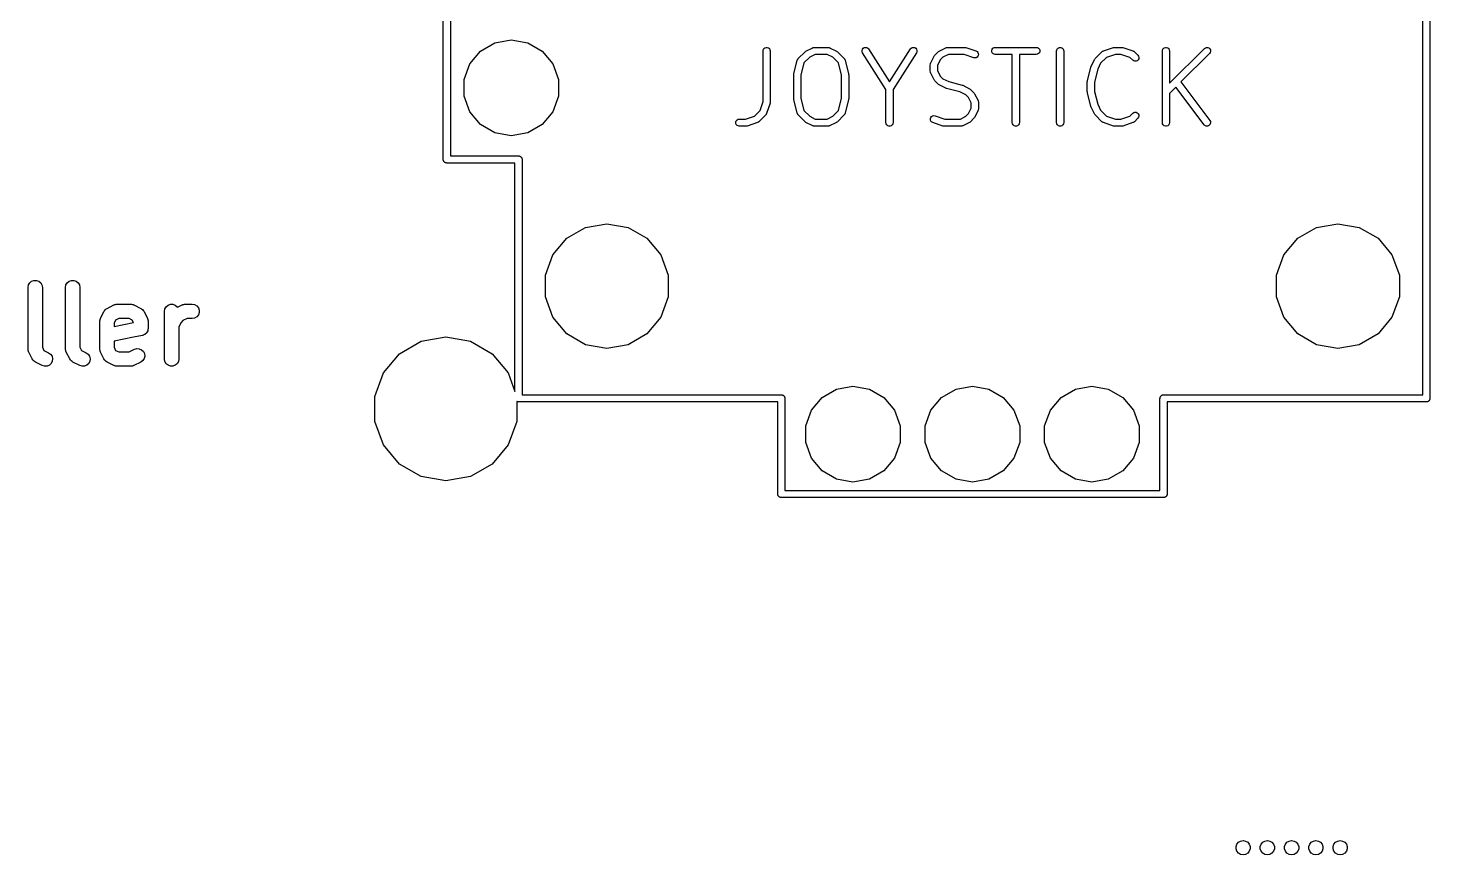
# Model space of a CAD drawing. Extents: x 94.7 to 182.4, y -163.6 to -70.2.
# Drawn here: x 144.24 to 173.57, y -163.55 to -146.25 of the extents above; entities that cross this region are included whole.
import ezdxf

# ---------------------------------------------------------------- set-up
doc = ezdxf.new("R2010")
doc.units = 0
doc.header["$MEASUREMENT"] = 0
doc.layers.add('BLACK', color=7, linetype='CONTINUOUS')

msp = doc.modelspace()

# ---------------------------------------------------------------- linework, layer by layer
at = {"layer": 'Black'}
for p, q in [((173.425, -153.925), (173.425, -136.075)), ((173.575, -136), (173.575, -154)), ((152.925, -149), (152.925, -141)), ((153.075, -141.075), (153.075, -148.925)), ((153.705, -146.731), (154.007, -146.557)), ((154.007, -146.557), (154.35, -146.496)), ((154.35, -146.496), (154.693, -146.557)), ((154.693, -146.557), (154.995, -146.731)), ((159.622, -146.703), (159.635, -146.68)), ((159.635, -146.68), (159.655, -146.664)), ((159.655, -146.664), (159.68, -146.655)), ((159.68, -146.655), (159.706, -146.655)), ((159.706, -146.655), (159.73, -146.664)), ((159.73, -146.664), (159.75, -146.68)), ((159.75, -146.68), (159.763, -146.703)), ((160.516, -146.733), (160.659, -146.661)), ((160.659, -146.661), (160.663, -146.66)), ((160.663, -146.66), (160.667, -146.658)), ((160.667, -146.658), (160.676, -146.657)), ((160.676, -146.657), (160.684, -146.654)), ((160.684, -146.654), (160.689, -146.654)), ((160.689, -146.654), (160.693, -146.654)), ((160.693, -146.654), (160.979, -146.654)), ((160.979, -146.654), (160.983, -146.654)), ((160.983, -146.654), (160.987, -146.654)), ((160.987, -146.654), (160.996, -146.657)), ((160.996, -146.657), (161.004, -146.658)), ((161.004, -146.658), (161.008, -146.66)), ((161.008, -146.66), (161.012, -146.661)), ((161.012, -146.661), (161.155, -146.733)), ((161.69, -146.719), (161.698, -146.694)), ((161.698, -146.694), (161.714, -146.673)), ((161.714, -146.673), (161.736, -146.659)), ((161.736, -146.659), (161.761, -146.654)), ((161.761, -146.654), (161.787, -146.657)), ((161.787, -146.657), (161.81, -146.669)), ((161.81, -146.669), (161.828, -146.688)), ((161.828, -146.688), (162.264, -147.375)), ((162.264, -147.375), (162.701, -146.688)), ((162.701, -146.688), (162.719, -146.669)), ((162.719, -146.669), (162.742, -146.657)), ((162.742, -146.657), (162.768, -146.654)), ((162.768, -146.654), (162.793, -146.659)), ((162.793, -146.659), (162.815, -146.673)), ((162.815, -146.673), (162.831, -146.694)), ((162.831, -146.694), (162.839, -146.719)), ((163.302, -146.733), (163.445, -146.661)), ((163.445, -146.661), (163.449, -146.66)), ((163.449, -146.66), (163.453, -146.658)), ((163.453, -146.658), (163.462, -146.657)), ((163.462, -146.657), (163.47, -146.654)), ((163.47, -146.654), (163.474, -146.654)), ((163.474, -146.654), (163.479, -146.654)), ((163.479, -146.654), (163.836, -146.654)), ((163.836, -146.654), (163.848, -146.656)), ((163.848, -146.656), (163.859, -146.657)), ((163.859, -146.657), (164.074, -146.729)), ((164.405, -146.716), (164.414, -146.691)), ((164.414, -146.691), (164.43, -146.671)), ((164.43, -146.671), (164.453, -146.658)), ((164.453, -146.658), (164.479, -146.654)), ((164.479, -146.654), (165.336, -146.654)), ((165.336, -146.654), (165.361, -146.658)), ((165.361, -146.658), (165.384, -146.671)), ((165.384, -146.671), (165.401, -146.691)), ((165.401, -146.691), (165.41, -146.716)), ((165.765, -146.703), (165.778, -146.68)), ((165.778, -146.68), (165.798, -146.664)), ((165.798, -146.664), (165.823, -146.655)), ((165.823, -146.655), (165.849, -146.655)), ((165.849, -146.655), (165.873, -146.664)), ((165.873, -146.664), (165.893, -146.68)), ((165.893, -146.68), (165.906, -146.703)), ((166.741, -146.729), (166.955, -146.657)), ((166.955, -146.657), (166.967, -146.656)), ((166.967, -146.656), (166.979, -146.654)), ((166.979, -146.654), (167.121, -146.654)), ((167.121, -146.654), (167.133, -146.656)), ((167.133, -146.656), (167.145, -146.657)), ((167.145, -146.657), (167.359, -146.729)), ((167.98, -146.703), (167.993, -146.68)), ((167.993, -146.68), (168.013, -146.664)), ((168.013, -146.664), (168.037, -146.655)), ((168.037, -146.655), (168.063, -146.655)), ((168.063, -146.655), (168.088, -146.664)), ((168.088, -146.664), (168.107, -146.68)), ((168.107, -146.68), (168.12, -146.703)), ((168.125, -147.405), (168.854, -146.676)), ((168.854, -146.676), (168.875, -146.661)), ((168.875, -146.661), (168.901, -146.654)), ((168.901, -146.654), (168.927, -146.656)), ((168.927, -146.656), (168.95, -146.667)), ((168.95, -146.667), (168.969, -146.686)), ((168.969, -146.686), (168.98, -146.709)), ((153.481, -146.998), (153.705, -146.731)), ((154.995, -146.731), (155.219, -146.998)), ((159.618, -146.729), (159.622, -146.703)), ((159.618, -147.788), (159.618, -146.729)), ((159.763, -146.703), (159.768, -146.729)), ((159.768, -146.729), (159.768, -147.8)), ((160.263, -147.21), (160.334, -146.925)), ((160.334, -146.925), (160.337, -146.918)), ((160.337, -146.918), (160.339, -146.911)), ((160.339, -146.911), (160.343, -146.906)), ((160.343, -146.906), (160.345, -146.901)), ((160.345, -146.901), (160.35, -146.896)), ((160.35, -146.896), (160.354, -146.89)), ((160.354, -146.89), (160.497, -146.747)), ((160.475, -146.981), (160.411, -147.238)), ((160.594, -146.862), (160.475, -146.981)), ((160.497, -146.747), (160.507, -146.74)), ((160.507, -146.74), (160.516, -146.733)), ((160.711, -146.804), (160.594, -146.862)), ((160.961, -146.804), (160.711, -146.804)), ((161.077, -146.862), (160.961, -146.804)), ((161.197, -146.981), (161.077, -146.862)), ((161.155, -146.733), (161.165, -146.74)), ((161.165, -146.74), (161.174, -146.747)), ((161.174, -146.747), (161.317, -146.89)), ((161.261, -147.238), (161.197, -146.981)), ((161.317, -146.89), (161.321, -146.896)), ((161.321, -146.896), (161.326, -146.901)), ((161.326, -146.901), (161.329, -146.906)), ((161.329, -146.906), (161.332, -146.911)), ((161.332, -146.911), (161.334, -146.918)), ((161.334, -146.918), (161.337, -146.925)), ((161.337, -146.925), (161.408, -147.21)), ((161.691, -146.745), (161.69, -146.719)), ((161.701, -146.769), (161.691, -146.745)), ((162.189, -147.536), (161.701, -146.769)), ((162.828, -146.769), (162.339, -147.536)), ((162.838, -146.745), (162.828, -146.769)), ((162.839, -146.719), (162.838, -146.745)), ((163.122, -146.989), (163.125, -146.985)), ((163.125, -146.985), (163.126, -146.981)), ((163.126, -146.981), (163.197, -146.838)), ((163.197, -146.838), (163.204, -146.828)), ((163.204, -146.828), (163.211, -146.818)), ((163.211, -146.818), (163.283, -146.747)), ((163.326, -146.916), (163.268, -147.032)), ((163.283, -146.747), (163.293, -146.74)), ((163.293, -146.74), (163.302, -146.733)), ((163.38, -146.862), (163.326, -146.916)), ((163.496, -146.804), (163.38, -146.862)), ((163.824, -146.804), (163.496, -146.804)), ((164.026, -146.871), (163.824, -146.804)), ((164.052, -146.875), (164.026, -146.871)), ((164.078, -146.87), (164.052, -146.875)), ((164.074, -146.729), (164.097, -146.741)), ((164.1, -146.856), (164.078, -146.87)), ((164.097, -146.741), (164.114, -146.761)), ((164.116, -146.836), (164.1, -146.856)), ((164.114, -146.761), (164.123, -146.785)), ((164.124, -146.811), (164.116, -146.836)), ((164.123, -146.785), (164.124, -146.811)), ((164.405, -146.742), (164.405, -146.716)), ((164.414, -146.766), (164.405, -146.742)), ((164.43, -146.786), (164.414, -146.766)), ((164.453, -146.799), (164.43, -146.786)), ((164.479, -146.804), (164.453, -146.799)), ((164.832, -146.804), (164.479, -146.804)), ((164.832, -148.229), (164.832, -146.804)), ((165.336, -146.804), (164.982, -146.804)), ((164.982, -146.804), (164.982, -148.229)), ((165.361, -146.799), (165.336, -146.804)), ((165.384, -146.786), (165.361, -146.799)), ((165.401, -146.766), (165.384, -146.786)), ((165.41, -146.742), (165.401, -146.766)), ((165.41, -146.716), (165.41, -146.742)), ((165.761, -146.729), (165.765, -146.703)), ((165.761, -148.229), (165.761, -146.729)), ((165.906, -146.703), (165.911, -146.729)), ((165.911, -146.729), (165.911, -148.229)), ((166.483, -147.052), (166.554, -146.909)), ((166.554, -146.909), (166.562, -146.9)), ((166.562, -146.9), (166.568, -146.89)), ((166.568, -146.89), (166.711, -146.747)), ((166.683, -146.987), (166.621, -147.112)), ((166.805, -146.866), (166.683, -146.987)), ((166.711, -146.747), (166.715, -146.744)), ((166.715, -146.744), (166.718, -146.741)), ((166.718, -146.741), (166.725, -146.737)), ((166.725, -146.737), (166.733, -146.732)), ((166.733, -146.732), (166.737, -146.731)), ((166.737, -146.731), (166.741, -146.729)), ((166.991, -146.804), (166.805, -146.866)), ((167.109, -146.804), (166.991, -146.804)), ((167.295, -146.866), (167.109, -146.804)), ((167.354, -146.924), (167.295, -146.866)), ((167.375, -146.939), (167.354, -146.924)), ((167.359, -146.729), (167.363, -146.731)), ((167.363, -146.731), (167.367, -146.732)), ((167.367, -146.732), (167.375, -146.737)), ((167.375, -146.737), (167.382, -146.741)), ((167.401, -146.946), (167.375, -146.939)), ((167.382, -146.741), (167.385, -146.744)), ((167.385, -146.744), (167.389, -146.747)), ((167.389, -146.747), (167.46, -146.818)), ((167.427, -146.944), (167.401, -146.946)), ((167.45, -146.933), (167.427, -146.944)), ((167.469, -146.914), (167.45, -146.933)), ((167.46, -146.818), (167.475, -146.84)), ((167.48, -146.891), (167.469, -146.914)), ((167.475, -146.84), (167.482, -146.865)), ((167.482, -146.865), (167.48, -146.891)), ((167.975, -146.729), (167.98, -146.703)), ((167.975, -148.229), (167.975, -146.729)), ((168.12, -146.703), (168.125, -146.729)), ((168.125, -146.729), (168.125, -147.405)), ((168.96, -146.782), (168.363, -147.378)), ((168.975, -146.76), (168.96, -146.782)), ((168.982, -146.735), (168.975, -146.76)), ((168.98, -146.709), (168.982, -146.735)), ((153.361, -147.326), (153.481, -146.998)), ((155.219, -146.998), (155.339, -147.326)), ((160.261, -147.229), (160.262, -147.22)), ((160.261, -147.729), (160.261, -147.229)), ((160.262, -147.22), (160.263, -147.21)), ((160.411, -147.238), (160.411, -147.719)), ((161.261, -147.719), (161.261, -147.238)), ((161.408, -147.21), (161.409, -147.22)), ((161.409, -147.22), (161.411, -147.229)), ((161.411, -147.229), (161.411, -147.729)), ((163.118, -147.006), (163.121, -146.997)), ((163.119, -147.01), (163.118, -147.006)), ((163.118, -147.014), (163.119, -147.01)), ((163.118, -147.157), (163.118, -147.014)), ((163.119, -147.161), (163.118, -147.157)), ((163.118, -147.166), (163.119, -147.161)), ((163.121, -147.174), (163.118, -147.166)), ((163.121, -146.997), (163.122, -146.989)), ((163.122, -147.183), (163.121, -147.174)), ((163.125, -147.187), (163.122, -147.183)), ((163.126, -147.191), (163.125, -147.187)), ((163.197, -147.334), (163.126, -147.191)), ((163.268, -147.032), (163.268, -147.139)), ((163.268, -147.139), (163.326, -147.256)), ((163.326, -147.256), (163.38, -147.31)), ((166.406, -147.353), (166.477, -147.068)), ((166.477, -147.068), (166.481, -147.06)), ((166.481, -147.06), (166.483, -147.052)), ((166.621, -147.112), (166.554, -147.381)), ((153.361, -147.674), (153.361, -147.326)), ((155.339, -147.326), (155.339, -147.674)), ((162.189, -148.229), (162.189, -147.536)), ((162.339, -147.536), (162.339, -148.229)), ((163.204, -147.343), (163.197, -147.334)), ((163.211, -147.353), (163.204, -147.343)), ((163.283, -147.424), (163.211, -147.353)), ((163.293, -147.431), (163.283, -147.424)), ((163.302, -147.439), (163.293, -147.431)), ((163.445, -147.51), (163.302, -147.439)), ((163.38, -147.31), (163.505, -147.372)), ((163.453, -147.512), (163.445, -147.51)), ((163.46, -147.516), (163.453, -147.512)), ((163.738, -147.585), (163.46, -147.516)), ((163.505, -147.372), (163.782, -147.442)), ((163.782, -147.442), (163.79, -147.445)), ((163.79, -147.445), (163.798, -147.447)), ((163.798, -147.447), (163.941, -147.519)), ((163.941, -147.519), (163.95, -147.526)), ((163.95, -147.526), (163.96, -147.533)), ((163.96, -147.533), (164.032, -147.604)), ((166.404, -147.371), (166.405, -147.362)), ((166.404, -147.586), (166.404, -147.371)), ((166.405, -147.362), (166.406, -147.353)), ((166.554, -147.381), (166.554, -147.576)), ((168.256, -147.486), (168.125, -147.617)), ((168.847, -148.274), (168.256, -147.486)), ((168.363, -147.378), (168.967, -148.184)), ((153.481, -148.002), (153.361, -147.674)), ((155.339, -147.674), (155.219, -148.002)), ((159.556, -147.974), (159.618, -147.788)), ((159.764, -147.824), (159.693, -148.038)), ((159.766, -147.812), (159.764, -147.824)), ((159.768, -147.8), (159.766, -147.812)), ((160.262, -147.738), (160.261, -147.729)), ((160.263, -147.747), (160.262, -147.738)), ((160.334, -148.032), (160.263, -147.747)), ((160.411, -147.719), (160.475, -147.976)), ((161.197, -147.976), (161.261, -147.719)), ((161.408, -147.747), (161.337, -148.032)), ((161.409, -147.738), (161.408, -147.747)), ((161.411, -147.729), (161.409, -147.738)), ((163.863, -147.647), (163.738, -147.585)), ((163.917, -147.702), (163.863, -147.647)), ((163.975, -147.818), (163.917, -147.702)), ((163.975, -147.925), (163.975, -147.818)), ((164.032, -147.604), (164.038, -147.614)), ((164.038, -147.614), (164.046, -147.624)), ((164.046, -147.624), (164.117, -147.766)), ((164.117, -147.766), (164.118, -147.771)), ((164.118, -147.771), (164.12, -147.774)), ((164.12, -147.774), (164.122, -147.783)), ((164.122, -147.783), (164.125, -147.791)), ((164.125, -147.791), (164.124, -147.796)), ((164.124, -147.796), (164.125, -147.8)), ((164.125, -147.8), (164.125, -147.943)), ((166.405, -147.595), (166.404, -147.586)), ((166.406, -147.604), (166.405, -147.595)), ((166.477, -147.89), (166.406, -147.604)), ((166.554, -147.576), (166.621, -147.845)), ((166.621, -147.845), (166.683, -147.97)), ((168.125, -147.617), (168.125, -148.229)), ((153.705, -148.269), (153.481, -148.002)), ((155.219, -148.002), (154.995, -148.269)), ((159.073, -148.171), (159.096, -148.158)), ((159.096, -148.158), (159.121, -148.154)), ((159.121, -148.154), (159.252, -148.154)), ((159.252, -148.154), (159.438, -148.092)), ((159.438, -148.092), (159.556, -147.974)), ((159.674, -148.067), (159.532, -148.21)), ((159.677, -148.064), (159.674, -148.067)), ((159.68, -148.061), (159.677, -148.064)), ((159.684, -148.053), (159.68, -148.061)), ((159.689, -148.046), (159.684, -148.053)), ((159.691, -148.042), (159.689, -148.046)), ((159.693, -148.038), (159.691, -148.042)), ((160.337, -148.039), (160.334, -148.032)), ((160.339, -148.046), (160.337, -148.039)), ((160.343, -148.051), (160.339, -148.046)), ((160.345, -148.056), (160.343, -148.051)), ((160.35, -148.061), (160.345, -148.056)), ((160.354, -148.067), (160.35, -148.061)), ((160.497, -148.21), (160.354, -148.067)), ((160.475, -147.976), (160.594, -148.096)), ((160.594, -148.096), (160.711, -148.154)), ((160.711, -148.154), (160.961, -148.154)), ((160.961, -148.154), (161.077, -148.096)), ((161.077, -148.096), (161.197, -147.976)), ((161.317, -148.067), (161.174, -148.21)), ((161.321, -148.061), (161.317, -148.067)), ((161.326, -148.056), (161.321, -148.061)), ((161.329, -148.051), (161.326, -148.056)), ((161.332, -148.046), (161.329, -148.051)), ((161.334, -148.039), (161.332, -148.046)), ((161.337, -148.032), (161.334, -148.039)), ((163.119, -148.146), (163.127, -148.121)), ((163.119, -148.172), (163.119, -148.146)), ((163.127, -148.121), (163.143, -148.101)), ((163.143, -148.101), (163.165, -148.087)), ((163.165, -148.087), (163.191, -148.082)), ((163.191, -148.082), (163.217, -148.086)), ((163.217, -148.086), (163.419, -148.154)), ((163.419, -148.154), (163.747, -148.154)), ((163.747, -148.154), (163.863, -148.096)), ((163.863, -148.096), (163.917, -148.041)), ((163.917, -148.041), (163.975, -147.925)), ((164.032, -148.139), (163.96, -148.21)), ((164.038, -148.129), (164.032, -148.139)), ((164.046, -148.119), (164.038, -148.129)), ((164.117, -147.976), (164.046, -148.119)), ((164.118, -147.972), (164.117, -147.976)), ((164.12, -147.969), (164.118, -147.972)), ((164.122, -147.96), (164.12, -147.969)), ((164.125, -147.951), (164.122, -147.96)), ((164.125, -147.943), (164.124, -147.947)), ((164.124, -147.947), (164.125, -147.951)), ((166.481, -147.897), (166.477, -147.89)), ((166.483, -147.905), (166.481, -147.897)), ((166.554, -148.048), (166.483, -147.905)), ((166.562, -148.057), (166.554, -148.048)), ((166.568, -148.067), (166.562, -148.057)), ((166.711, -148.21), (166.568, -148.067)), ((166.683, -147.97), (166.805, -148.092)), ((166.805, -148.092), (166.991, -148.154)), ((166.991, -148.154), (167.109, -148.154)), ((167.109, -148.154), (167.295, -148.092)), ((167.295, -148.092), (167.354, -148.033)), ((167.354, -148.033), (167.375, -148.018)), ((167.375, -148.018), (167.401, -148.011)), ((167.46, -148.139), (167.389, -148.21)), ((167.401, -148.011), (167.427, -148.013)), ((167.427, -148.013), (167.45, -148.024)), ((167.45, -148.024), (167.469, -148.043)), ((167.475, -148.117), (167.46, -148.139)), ((167.469, -148.043), (167.48, -148.066)), ((167.482, -148.092), (167.475, -148.117)), ((167.48, -148.066), (167.482, -148.092)), ((154.007, -148.443), (153.705, -148.269)), ((154.35, -148.504), (154.007, -148.443)), ((154.693, -148.443), (154.35, -148.504)), ((154.995, -148.269), (154.693, -148.443)), ((159.048, -148.216), (159.056, -148.191)), ((159.048, -148.242), (159.048, -148.216)), ((159.056, -148.266), (159.048, -148.242)), ((159.056, -148.191), (159.073, -148.171)), ((159.073, -148.286), (159.056, -148.266)), ((159.096, -148.299), (159.073, -148.286)), ((159.121, -148.304), (159.096, -148.299)), ((159.264, -148.304), (159.121, -148.304)), ((159.276, -148.301), (159.264, -148.304)), ((159.288, -148.3), (159.276, -148.301)), ((159.502, -148.228), (159.288, -148.3)), ((159.506, -148.226), (159.502, -148.228)), ((159.51, -148.225), (159.506, -148.226)), ((159.517, -148.22), (159.51, -148.225)), ((159.525, -148.216), (159.517, -148.22)), ((159.528, -148.213), (159.525, -148.216)), ((159.532, -148.21), (159.528, -148.213)), ((160.507, -148.217), (160.497, -148.21)), ((160.516, -148.224), (160.507, -148.217)), ((160.659, -148.296), (160.516, -148.224)), ((160.663, -148.297), (160.659, -148.296)), ((160.667, -148.299), (160.663, -148.297)), ((160.676, -148.301), (160.667, -148.299)), ((160.684, -148.303), (160.676, -148.301)), ((160.689, -148.303), (160.684, -148.303)), ((160.693, -148.304), (160.689, -148.303)), ((160.979, -148.304), (160.693, -148.304)), ((160.983, -148.303), (160.979, -148.304)), ((160.987, -148.303), (160.983, -148.303)), ((160.996, -148.301), (160.987, -148.303)), ((161.004, -148.299), (160.996, -148.301)), ((161.008, -148.297), (161.004, -148.299)), ((161.012, -148.296), (161.008, -148.297)), ((161.155, -148.224), (161.012, -148.296)), ((161.165, -148.217), (161.155, -148.224)), ((161.174, -148.21), (161.165, -148.217)), ((162.194, -148.254), (162.189, -148.229)), ((162.207, -148.277), (162.194, -148.254)), ((162.227, -148.294), (162.207, -148.277)), ((162.251, -148.302), (162.227, -148.294)), ((162.277, -148.302), (162.251, -148.302)), ((162.302, -148.294), (162.277, -148.302)), ((162.322, -148.277), (162.302, -148.294)), ((162.335, -148.254), (162.322, -148.277)), ((162.339, -148.229), (162.335, -148.254)), ((163.129, -148.196), (163.119, -148.172)), ((163.146, -148.216), (163.129, -148.196)), ((163.169, -148.228), (163.146, -148.216)), ((163.383, -148.3), (163.169, -148.228)), ((163.395, -148.301), (163.383, -148.3)), ((163.407, -148.304), (163.395, -148.301)), ((163.764, -148.304), (163.407, -148.304)), ((163.769, -148.303), (163.764, -148.304)), ((163.773, -148.303), (163.769, -148.303)), ((163.781, -148.301), (163.773, -148.303)), ((163.79, -148.299), (163.781, -148.301)), ((163.794, -148.297), (163.79, -148.299)), ((163.798, -148.296), (163.794, -148.297)), ((163.941, -148.224), (163.798, -148.296)), ((163.95, -148.217), (163.941, -148.224)), ((163.96, -148.21), (163.95, -148.217)), ((164.837, -148.254), (164.832, -148.229)), ((164.85, -148.277), (164.837, -148.254)), ((164.87, -148.294), (164.85, -148.277)), ((164.894, -148.302), (164.87, -148.294)), ((164.92, -148.302), (164.894, -148.302)), ((164.945, -148.294), (164.92, -148.302)), ((164.965, -148.277), (164.945, -148.294)), ((164.978, -148.254), (164.965, -148.277)), ((164.982, -148.229), (164.978, -148.254)), ((165.765, -148.254), (165.761, -148.229)), ((165.778, -148.277), (165.765, -148.254)), ((165.798, -148.294), (165.778, -148.277)), ((165.823, -148.302), (165.798, -148.294)), ((165.849, -148.302), (165.823, -148.302)), ((165.873, -148.294), (165.849, -148.302)), ((165.893, -148.277), (165.873, -148.294)), ((165.906, -148.254), (165.893, -148.277)), ((165.911, -148.229), (165.906, -148.254)), ((166.715, -148.213), (166.711, -148.21)), ((166.718, -148.216), (166.715, -148.213)), ((166.725, -148.22), (166.718, -148.216)), ((166.733, -148.225), (166.725, -148.22)), ((166.737, -148.226), (166.733, -148.225)), ((166.741, -148.228), (166.737, -148.226)), ((166.955, -148.3), (166.741, -148.228)), ((166.967, -148.301), (166.955, -148.3)), ((166.979, -148.304), (166.967, -148.301)), ((167.121, -148.304), (166.979, -148.304)), ((167.133, -148.301), (167.121, -148.304)), ((167.145, -148.3), (167.133, -148.301)), ((167.359, -148.228), (167.145, -148.3)), ((167.363, -148.226), (167.359, -148.228)), ((167.367, -148.225), (167.363, -148.226)), ((167.375, -148.22), (167.367, -148.225)), ((167.382, -148.216), (167.375, -148.22)), ((167.385, -148.213), (167.382, -148.216)), ((167.389, -148.21), (167.385, -148.213)), ((167.98, -148.254), (167.975, -148.229)), ((167.993, -148.277), (167.98, -148.254)), ((168.013, -148.294), (167.993, -148.277)), ((168.037, -148.302), (168.013, -148.294)), ((168.063, -148.302), (168.037, -148.302)), ((168.088, -148.294), (168.063, -148.302)), ((168.107, -148.277), (168.088, -148.294)), ((168.12, -148.254), (168.107, -148.277)), ((168.125, -148.229), (168.12, -148.254)), ((168.866, -148.291), (168.847, -148.274)), ((168.89, -148.302), (168.866, -148.291)), ((168.916, -148.303), (168.89, -148.302)), ((168.941, -148.295), (168.916, -148.303)), ((168.962, -148.28), (168.941, -148.295)), ((168.976, -148.258), (168.962, -148.28)), ((168.967, -148.184), (168.979, -148.207)), ((168.982, -148.233), (168.976, -148.258)), ((168.979, -148.207), (168.982, -148.233)), ((152.926, -149.006), (152.925, -149)), ((152.926, -149.013), (152.926, -149.006)), ((152.928, -149.019), (152.926, -149.013)), ((152.93, -149.026), (152.928, -149.019)), ((152.933, -149.031), (152.93, -149.026)), ((152.935, -149.038), (152.933, -149.031)), ((152.939, -149.043), (152.935, -149.038)), ((153.075, -148.925), (154.5, -148.925)), ((154.5, -148.925), (154.506, -148.926)), ((154.506, -148.926), (154.513, -148.926)), ((154.513, -148.926), (154.519, -148.928)), ((154.519, -148.928), (154.526, -148.93)), ((154.526, -148.93), (154.531, -148.933)), ((154.531, -148.933), (154.538, -148.935)), ((154.538, -148.935), (154.543, -148.939)), ((154.543, -148.939), (154.548, -148.943)), ((154.548, -148.943), (154.552, -148.948)), ((154.552, -148.948), (154.557, -148.952)), ((154.557, -148.952), (154.561, -148.957)), ((154.561, -148.957), (154.565, -148.963)), ((154.565, -148.963), (154.567, -148.969)), ((154.567, -148.969), (154.57, -148.974)), ((154.57, -148.974), (154.572, -148.981)), ((154.572, -148.981), (154.574, -148.987)), ((154.574, -148.987), (154.574, -148.994)), ((154.574, -148.994), (154.575, -149)), ((154.575, -149), (154.575, -153.925)), ((152.943, -149.048), (152.939, -149.043)), ((152.948, -149.052), (152.943, -149.048)), ((152.952, -149.057), (152.948, -149.052)), ((152.957, -149.061), (152.952, -149.057)), ((152.963, -149.065), (152.957, -149.061)), ((152.969, -149.067), (152.963, -149.065)), ((152.974, -149.07), (152.969, -149.067)), ((152.981, -149.072), (152.974, -149.07)), ((152.987, -149.074), (152.981, -149.072)), ((152.994, -149.074), (152.987, -149.074)), ((153, -149.075), (152.994, -149.074)), ((154.425, -149.075), (153, -149.075)), ((154.425, -153.855), (154.425, -149.075)), ((155.511, -150.65), (155.904, -150.424)), ((155.904, -150.424), (156.35, -150.345)), ((156.35, -150.345), (156.796, -150.424)), ((156.796, -150.424), (157.189, -150.65)), ((170.811, -150.65), (171.204, -150.424)), ((171.204, -150.424), (171.65, -150.345)), ((171.65, -150.345), (172.096, -150.424)), ((172.096, -150.424), (172.489, -150.65)), ((155.22, -150.998), (155.511, -150.65)), ((157.189, -150.65), (157.48, -150.998)), ((170.52, -150.998), (170.811, -150.65)), ((172.489, -150.65), (172.78, -150.998)), ((155.065, -151.423), (155.22, -150.998)), ((157.48, -150.998), (157.635, -151.423)), ((170.365, -151.423), (170.52, -150.998)), ((172.78, -150.998), (172.935, -151.423)), ((144.236, -151.679), (144.245, -151.627)), ((144.236, -152.964), (144.236, -151.679)), ((144.245, -151.627), (144.271, -151.582)), ((144.271, -151.582), (144.311, -151.549)), ((144.311, -151.549), (144.36, -151.531)), ((144.36, -151.531), (144.412, -151.531)), ((144.412, -151.531), (144.461, -151.549)), ((144.461, -151.549), (144.501, -151.582)), ((144.501, -151.582), (144.527, -151.627)), ((144.527, -151.627), (144.536, -151.679)), ((144.536, -151.679), (144.536, -152.929)), ((145.021, -151.679), (145.03, -151.627)), ((145.021, -152.964), (145.021, -151.679)), ((145.03, -151.627), (145.057, -151.582)), ((145.057, -151.582), (145.096, -151.549)), ((145.096, -151.549), (145.145, -151.531)), ((145.145, -151.531), (145.197, -151.531)), ((145.197, -151.531), (145.246, -151.549)), ((145.246, -151.549), (145.286, -151.582)), ((145.286, -151.582), (145.312, -151.627)), ((145.312, -151.627), (145.321, -151.679)), ((145.321, -151.679), (145.321, -152.929)), ((155.065, -151.877), (155.065, -151.423)), ((157.635, -151.423), (157.635, -151.877)), ((170.365, -151.877), (170.365, -151.423)), ((172.935, -151.423), (172.935, -151.877)), ((155.22, -152.302), (155.065, -151.877)), ((157.635, -151.877), (157.48, -152.302)), ((170.52, -152.302), (170.365, -151.877)), ((172.935, -151.877), (172.78, -152.302)), ((145.752, -152.326), (145.823, -152.183)), ((145.823, -152.183), (145.836, -152.165)), ((145.836, -152.165), (145.848, -152.147)), ((145.848, -152.147), (145.852, -152.144)), ((145.852, -152.144), (145.854, -152.141)), ((145.854, -152.141), (145.872, -152.129)), ((145.872, -152.129), (145.89, -152.116)), ((145.89, -152.116), (146.033, -152.044)), ((146.033, -152.044), (146.041, -152.042)), ((146.041, -152.042), (146.049, -152.038)), ((146.049, -152.038), (146.066, -152.035)), ((146.066, -152.035), (146.083, -152.03)), ((146.083, -152.03), (146.091, -152.03)), ((146.091, -152.03), (146.1, -152.029)), ((146.1, -152.029), (146.386, -152.029)), ((146.386, -152.029), (146.394, -152.03)), ((146.394, -152.03), (146.403, -152.03)), ((146.403, -152.03), (146.42, -152.035)), ((146.42, -152.035), (146.437, -152.038)), ((146.437, -152.038), (146.445, -152.042)), ((146.445, -152.042), (146.453, -152.044)), ((146.453, -152.044), (146.596, -152.116)), ((146.596, -152.116), (146.613, -152.129)), ((146.613, -152.129), (146.632, -152.141)), ((146.632, -152.141), (146.634, -152.144)), ((146.634, -152.144), (146.637, -152.147)), ((146.637, -152.147), (146.65, -152.165)), ((146.65, -152.165), (146.663, -152.183)), ((146.663, -152.183), (146.734, -152.326)), ((147.093, -152.179), (147.102, -152.127)), ((147.093, -153.179), (147.093, -152.179)), ((147.102, -152.127), (147.128, -152.082)), ((147.128, -152.082), (147.168, -152.049)), ((147.168, -152.049), (147.217, -152.031)), ((147.217, -152.031), (147.269, -152.031)), ((147.269, -152.031), (147.318, -152.049)), ((147.318, -152.049), (147.358, -152.082)), ((147.358, -152.082), (147.364, -152.093)), ((147.364, -152.093), (147.461, -152.044)), ((147.461, -152.044), (147.47, -152.042)), ((147.47, -152.042), (147.477, -152.038)), ((147.477, -152.038), (147.495, -152.035)), ((147.495, -152.035), (147.511, -152.03)), ((147.511, -152.03), (147.52, -152.03)), ((147.52, -152.03), (147.529, -152.029)), ((147.529, -152.029), (147.671, -152.029)), ((147.671, -152.029), (147.723, -152.038)), ((147.723, -152.038), (147.768, -152.064)), ((147.768, -152.064), (147.801, -152.104)), ((147.801, -152.254), (147.768, -152.293)), ((147.801, -152.104), (147.819, -152.153)), ((147.819, -152.205), (147.801, -152.254)), ((147.819, -152.153), (147.819, -152.205)), ((145.736, -152.393), (145.737, -152.384)), ((145.736, -152.964), (145.736, -152.393)), ((145.737, -152.376), (145.742, -152.359)), ((145.737, -152.384), (145.737, -152.376)), ((145.742, -152.359), (145.745, -152.342)), ((145.745, -152.342), (145.749, -152.334)), ((145.749, -152.334), (145.752, -152.326)), ((146.069, -152.362), (146.036, -152.428)), ((146.036, -152.496), (146.443, -152.414)), ((146.036, -152.428), (146.036, -152.496)), ((146.135, -152.329), (146.069, -152.362)), ((146.35, -152.329), (146.135, -152.329)), ((146.417, -152.362), (146.35, -152.329)), ((146.443, -152.414), (146.417, -152.362)), ((146.734, -152.326), (146.737, -152.334)), ((146.737, -152.334), (146.741, -152.342)), ((146.741, -152.342), (146.744, -152.359)), ((146.746, -152.56), (146.742, -152.584)), ((146.744, -152.359), (146.749, -152.376)), ((146.75, -152.536), (146.746, -152.56)), ((146.749, -152.376), (146.748, -152.384)), ((146.748, -152.384), (146.75, -152.393)), ((146.75, -152.393), (146.75, -152.536)), ((147.438, -152.41), (147.393, -152.5)), ((147.393, -152.5), (147.393, -153.179)), ((147.475, -152.373), (147.438, -152.41)), ((147.564, -152.329), (147.475, -152.373)), ((147.671, -152.329), (147.564, -152.329)), ((147.723, -152.32), (147.671, -152.329)), ((147.768, -152.293), (147.723, -152.32)), ((155.511, -152.65), (155.22, -152.302)), ((157.48, -152.302), (157.189, -152.65)), ((170.811, -152.65), (170.52, -152.302)), ((172.78, -152.302), (172.489, -152.65)), ((146.443, -152.72), (146.036, -152.802)), ((146.036, -152.802), (146.036, -152.929)), ((146.629, -152.683), (146.443, -152.72)), ((146.652, -152.674), (146.629, -152.683)), ((146.675, -152.666), (146.652, -152.674)), ((146.676, -152.665), (146.675, -152.666)), ((146.678, -152.664), (146.676, -152.665)), ((146.696, -152.648), (146.678, -152.664)), ((146.715, -152.632), (146.696, -152.648)), ((146.716, -152.631), (146.715, -152.632)), ((146.717, -152.629), (146.716, -152.631)), ((146.729, -152.608), (146.717, -152.629)), ((146.741, -152.587), (146.729, -152.608)), ((146.742, -152.584), (146.741, -152.585)), ((146.741, -152.585), (146.741, -152.587)), ((152.012, -153.067), (152.465, -152.805)), ((152.465, -152.805), (152.98, -152.714)), ((152.98, -152.714), (153.495, -152.805)), ((153.495, -152.805), (153.948, -153.067)), ((155.904, -152.876), (155.511, -152.65)), ((157.189, -152.65), (156.796, -152.876)), ((171.204, -152.876), (170.811, -152.65)), ((172.489, -152.65), (172.096, -152.876)), ((144.237, -152.973), (144.236, -152.964)), ((144.237, -152.981), (144.237, -152.973)), ((144.242, -152.998), (144.237, -152.981)), ((144.245, -153.016), (144.242, -152.998)), ((144.249, -153.023), (144.245, -153.016)), ((144.252, -153.031), (144.249, -153.023)), ((144.323, -153.174), (144.252, -153.031)), ((144.536, -152.929), (144.569, -152.995)), ((144.569, -152.995), (144.667, -153.044)), ((144.667, -153.044), (144.709, -153.075)), ((144.709, -153.075), (144.738, -153.119)), ((144.738, -153.119), (144.75, -153.17)), ((145.023, -152.973), (145.021, -152.964)), ((145.022, -152.981), (145.023, -152.973)), ((145.027, -152.998), (145.022, -152.981)), ((145.03, -153.016), (145.027, -152.998)), ((145.035, -153.023), (145.03, -153.016)), ((145.037, -153.031), (145.035, -153.023)), ((145.109, -153.174), (145.037, -153.031)), ((145.321, -152.929), (145.355, -152.995)), ((145.355, -152.995), (145.453, -153.044)), ((145.453, -153.044), (145.495, -153.075)), ((145.495, -153.075), (145.523, -153.119)), ((145.523, -153.119), (145.535, -153.17)), ((145.737, -152.973), (145.736, -152.964)), ((145.737, -152.981), (145.737, -152.973)), ((145.742, -152.998), (145.737, -152.981)), ((145.745, -153.016), (145.742, -152.998)), ((145.749, -153.023), (145.745, -153.016)), ((145.752, -153.031), (145.749, -153.023)), ((145.823, -153.174), (145.752, -153.031)), ((146.036, -152.929), (146.069, -152.995)), ((146.069, -152.995), (146.135, -153.029)), ((146.135, -153.029), (146.35, -153.029)), ((146.35, -153.029), (146.461, -152.973)), ((146.461, -152.973), (146.511, -152.958)), ((146.511, -152.958), (146.563, -152.961)), ((146.563, -152.961), (146.611, -152.982)), ((146.611, -152.982), (146.649, -153.018)), ((146.649, -153.018), (146.672, -153.064)), ((146.678, -153.116), (146.666, -153.167)), ((146.672, -153.064), (146.678, -153.116)), ((151.676, -153.467), (152.012, -153.067)), ((153.948, -153.067), (154.284, -153.467)), ((156.35, -152.955), (155.904, -152.876)), ((156.796, -152.876), (156.35, -152.955)), ((171.65, -152.955), (171.204, -152.876)), ((172.096, -152.876), (171.65, -152.955)), ((144.336, -153.192), (144.323, -153.174)), ((144.348, -153.21), (144.336, -153.192)), ((144.352, -153.213), (144.348, -153.21)), ((144.354, -153.216), (144.352, -153.213)), ((144.372, -153.228), (144.354, -153.216)), ((144.39, -153.241), (144.372, -153.228)), ((144.533, -153.313), (144.39, -153.241)), ((144.583, -153.328), (144.533, -153.313)), ((144.635, -153.324), (144.583, -153.328)), ((144.683, -153.304), (144.635, -153.324)), ((144.72, -153.268), (144.683, -153.304)), ((144.744, -153.221), (144.72, -153.268)), ((144.75, -153.17), (144.744, -153.221)), ((145.122, -153.192), (145.109, -153.174)), ((145.134, -153.21), (145.122, -153.192)), ((145.137, -153.213), (145.134, -153.21)), ((145.14, -153.216), (145.137, -153.213)), ((145.158, -153.228), (145.14, -153.216)), ((145.176, -153.241), (145.158, -153.228)), ((145.319, -153.313), (145.176, -153.241)), ((145.369, -153.328), (145.319, -153.313)), ((145.421, -153.324), (145.369, -153.328)), ((145.468, -153.304), (145.421, -153.324)), ((145.506, -153.268), (145.468, -153.304)), ((145.529, -153.221), (145.506, -153.268)), ((145.535, -153.17), (145.529, -153.221)), ((145.836, -153.192), (145.823, -153.174)), ((145.848, -153.21), (145.836, -153.192)), ((145.852, -153.213), (145.848, -153.21)), ((145.854, -153.216), (145.852, -153.213)), ((145.872, -153.228), (145.854, -153.216)), ((145.89, -153.241), (145.872, -153.228)), ((146.033, -153.313), (145.89, -153.241)), ((146.041, -153.315), (146.033, -153.313)), ((146.049, -153.32), (146.041, -153.315)), ((146.066, -153.323), (146.049, -153.32)), ((146.083, -153.328), (146.066, -153.323)), ((146.091, -153.327), (146.083, -153.328)), ((146.1, -153.329), (146.091, -153.327)), ((146.386, -153.329), (146.1, -153.329)), ((146.394, -153.327), (146.386, -153.329)), ((146.403, -153.328), (146.394, -153.327)), ((146.42, -153.323), (146.403, -153.328)), ((146.437, -153.32), (146.42, -153.323)), ((146.445, -153.315), (146.437, -153.32)), ((146.453, -153.313), (146.445, -153.315)), ((146.596, -153.241), (146.453, -153.313)), ((146.637, -153.21), (146.596, -153.241)), ((146.666, -153.167), (146.637, -153.21)), ((147.102, -153.23), (147.093, -153.179)), ((147.128, -153.275), (147.102, -153.23)), ((147.168, -153.308), (147.128, -153.275)), ((147.217, -153.326), (147.168, -153.308)), ((147.269, -153.326), (147.217, -153.326)), ((147.318, -153.308), (147.269, -153.326)), ((147.358, -153.275), (147.318, -153.308)), ((147.384, -153.23), (147.358, -153.275)), ((147.393, -153.179), (147.384, -153.23)), ((151.497, -153.959), (151.676, -153.467)), ((154.284, -153.467), (154.425, -153.855)), ((151.497, -154.481), (151.497, -153.959)), ((154.575, -153.925), (160, -153.925)), ((160, -153.925), (160.006, -153.926)), ((160.006, -153.926), (160.013, -153.926)), ((160.013, -153.926), (160.019, -153.928)), ((160.019, -153.928), (160.026, -153.93)), ((160.026, -153.93), (160.031, -153.933)), ((160.031, -153.933), (160.038, -153.935)), ((160.038, -153.935), (160.043, -153.939)), ((160.043, -153.939), (160.048, -153.943)), ((160.048, -153.943), (160.052, -153.948)), ((160.052, -153.948), (160.057, -153.952)), ((160.057, -153.952), (160.061, -153.957)), ((160.061, -153.957), (160.065, -153.963)), ((160.065, -153.963), (160.067, -153.969)), ((160.067, -153.969), (160.07, -153.974)), ((160.07, -153.974), (160.072, -153.981)), ((160.072, -153.981), (160.074, -153.987)), ((160.074, -153.987), (160.074, -153.994)), ((160.074, -153.994), (160.075, -154)), ((160.075, -154), (160.075, -155.925)), ((160.631, -154.248), (160.855, -153.981)), ((160.855, -153.981), (161.157, -153.807)), ((161.157, -153.807), (161.5, -153.746)), ((161.5, -153.746), (161.843, -153.807)), ((161.843, -153.807), (162.145, -153.981)), ((162.145, -153.981), (162.369, -154.248)), ((163.131, -154.248), (163.355, -153.981)), ((163.355, -153.981), (163.657, -153.807)), ((163.657, -153.807), (164, -153.746)), ((164, -153.746), (164.343, -153.807)), ((164.343, -153.807), (164.645, -153.981)), ((164.645, -153.981), (164.869, -154.248)), ((165.631, -154.248), (165.855, -153.981)), ((165.855, -153.981), (166.157, -153.807)), ((166.157, -153.807), (166.5, -153.746)), ((166.5, -153.746), (166.843, -153.807)), ((166.843, -153.807), (167.145, -153.981)), ((167.145, -153.981), (167.369, -154.248)), ((167.925, -154), (167.926, -153.994)), ((167.925, -155.925), (167.925, -154)), ((167.926, -153.987), (167.928, -153.981)), ((167.926, -153.994), (167.926, -153.987)), ((167.928, -153.981), (167.93, -153.974)), ((167.93, -153.974), (167.933, -153.969)), ((167.933, -153.969), (167.935, -153.963)), ((167.935, -153.963), (167.939, -153.957)), ((167.939, -153.957), (167.943, -153.952)), ((167.943, -153.952), (167.948, -153.948)), ((167.948, -153.948), (167.952, -153.943)), ((167.952, -153.943), (167.957, -153.939)), ((167.957, -153.939), (167.963, -153.935)), ((167.963, -153.935), (167.969, -153.933)), ((167.969, -153.933), (167.974, -153.93)), ((167.974, -153.93), (167.981, -153.928)), ((167.981, -153.928), (167.987, -153.926)), ((167.987, -153.926), (167.994, -153.926)), ((167.994, -153.926), (168, -153.925)), ((168, -153.925), (173.425, -153.925)), ((173.57, -154.026), (173.567, -154.031)), ((173.572, -154.019), (173.57, -154.026)), ((173.574, -154.013), (173.572, -154.019)), ((173.575, -154), (173.574, -154.006)), ((173.574, -154.006), (173.574, -154.013)), ((154.469, -154.067), (154.463, -154.065)), ((154.463, -154.065), (154.463, -154.481)), ((154.474, -154.07), (154.469, -154.067)), ((154.481, -154.072), (154.474, -154.07)), ((154.487, -154.074), (154.481, -154.072)), ((154.494, -154.074), (154.487, -154.074)), ((154.5, -154.075), (154.494, -154.074)), ((159.925, -154.075), (154.5, -154.075)), ((159.925, -156), (159.925, -154.075)), ((160.511, -154.576), (160.631, -154.248)), ((162.369, -154.248), (162.489, -154.576)), ((163.011, -154.576), (163.131, -154.248)), ((164.869, -154.248), (164.989, -154.576)), ((165.511, -154.576), (165.631, -154.248)), ((167.369, -154.248), (167.489, -154.576)), ((173.5, -154.075), (168.075, -154.075)), ((168.075, -154.075), (168.075, -156)), ((173.506, -154.074), (173.5, -154.075)), ((173.513, -154.074), (173.506, -154.074)), ((173.519, -154.072), (173.513, -154.074)), ((173.526, -154.07), (173.519, -154.072)), ((173.531, -154.067), (173.526, -154.07)), ((173.538, -154.065), (173.531, -154.067)), ((173.543, -154.061), (173.538, -154.065)), ((173.548, -154.057), (173.543, -154.061)), ((173.552, -154.052), (173.548, -154.057)), ((173.557, -154.048), (173.552, -154.052)), ((173.561, -154.043), (173.557, -154.048)), ((173.565, -154.038), (173.561, -154.043)), ((173.567, -154.031), (173.565, -154.038)), ((151.676, -154.973), (151.497, -154.481)), ((154.463, -154.481), (154.284, -154.973)), ((160.511, -154.924), (160.511, -154.576)), ((162.489, -154.576), (162.489, -154.924)), ((163.011, -154.924), (163.011, -154.576)), ((164.989, -154.576), (164.989, -154.924)), ((165.511, -154.924), (165.511, -154.576)), ((167.489, -154.576), (167.489, -154.924)), ((152.012, -155.373), (151.676, -154.973)), ((154.284, -154.973), (153.948, -155.373)), ((160.631, -155.252), (160.511, -154.924)), ((162.489, -154.924), (162.369, -155.252)), ((163.131, -155.252), (163.011, -154.924)), ((164.989, -154.924), (164.869, -155.252)), ((165.631, -155.252), (165.511, -154.924)), ((167.489, -154.924), (167.369, -155.252)), ((152.465, -155.635), (152.012, -155.373)), ((153.948, -155.373), (153.495, -155.635)), ((160.855, -155.519), (160.631, -155.252)), ((162.369, -155.252), (162.145, -155.519)), ((163.355, -155.519), (163.131, -155.252)), ((164.869, -155.252), (164.645, -155.519)), ((165.855, -155.519), (165.631, -155.252)), ((167.369, -155.252), (167.145, -155.519)), ((152.98, -155.726), (152.465, -155.635)), ((153.495, -155.635), (152.98, -155.726)), ((161.157, -155.693), (160.855, -155.519)), ((161.5, -155.754), (161.157, -155.693)), ((161.843, -155.693), (161.5, -155.754)), ((162.145, -155.519), (161.843, -155.693)), ((163.657, -155.693), (163.355, -155.519)), ((164, -155.754), (163.657, -155.693)), ((164.343, -155.693), (164, -155.754)), ((164.645, -155.519), (164.343, -155.693)), ((166.157, -155.693), (165.855, -155.519)), ((166.5, -155.754), (166.157, -155.693)), ((166.843, -155.693), (166.5, -155.754)), ((167.145, -155.519), (166.843, -155.693)), ((159.926, -156.006), (159.925, -156)), ((159.926, -156.013), (159.926, -156.006)), ((159.928, -156.019), (159.926, -156.013)), ((159.93, -156.026), (159.928, -156.019)), ((159.933, -156.031), (159.93, -156.026)), ((159.935, -156.038), (159.933, -156.031)), ((159.939, -156.043), (159.935, -156.038)), ((159.943, -156.048), (159.939, -156.043)), ((159.948, -156.052), (159.943, -156.048)), ((159.952, -156.057), (159.948, -156.052)), ((159.957, -156.061), (159.952, -156.057)), ((159.963, -156.065), (159.957, -156.061)), ((159.969, -156.067), (159.963, -156.065)), ((159.974, -156.07), (159.969, -156.067)), ((159.981, -156.072), (159.974, -156.07)), ((159.987, -156.074), (159.981, -156.072)), ((159.994, -156.074), (159.987, -156.074)), ((160, -156.075), (159.994, -156.074)), ((168, -156.075), (160, -156.075)), ((160.075, -155.925), (167.925, -155.925)), ((168.006, -156.074), (168, -156.075)), ((168.013, -156.074), (168.006, -156.074)), ((168.019, -156.072), (168.013, -156.074)), ((168.026, -156.07), (168.019, -156.072)), ((168.031, -156.067), (168.026, -156.07)), ((168.038, -156.065), (168.031, -156.067)), ((168.043, -156.061), (168.038, -156.065)), ((168.048, -156.057), (168.043, -156.061)), ((168.052, -156.052), (168.048, -156.057)), ((168.057, -156.048), (168.052, -156.052)), ((168.061, -156.043), (168.057, -156.048)), ((168.065, -156.038), (168.061, -156.043)), ((168.067, -156.031), (168.065, -156.038)), ((168.07, -156.026), (168.067, -156.031)), ((168.072, -156.019), (168.07, -156.026)), ((168.074, -156.013), (168.072, -156.019)), ((168.075, -156), (168.074, -156.006)), ((168.074, -156.006), (168.074, -156.013)), ((169.516, -163.377), (169.534, -163.328)), ((169.516, -163.429), (169.516, -163.377)), ((169.534, -163.328), (169.567, -163.288)), ((169.567, -163.288), (169.613, -163.262)), ((169.613, -163.262), (169.664, -163.252)), ((169.664, -163.252), (169.715, -163.262)), ((169.715, -163.262), (169.761, -163.288)), ((169.761, -163.288), (169.794, -163.328)), ((169.794, -163.328), (169.812, -163.377)), ((169.812, -163.377), (169.812, -163.429)), ((170.024, -163.377), (170.042, -163.328)), ((170.024, -163.429), (170.024, -163.377)), ((170.042, -163.328), (170.075, -163.288)), ((170.075, -163.288), (170.121, -163.262)), ((170.121, -163.262), (170.172, -163.252)), ((170.172, -163.252), (170.223, -163.262)), ((170.223, -163.262), (170.269, -163.288)), ((170.269, -163.288), (170.302, -163.328)), ((170.302, -163.328), (170.32, -163.377)), ((170.32, -163.377), (170.32, -163.429)), ((170.532, -163.377), (170.55, -163.328)), ((170.532, -163.429), (170.532, -163.377)), ((170.55, -163.328), (170.583, -163.288)), ((170.583, -163.288), (170.629, -163.262)), ((170.629, -163.262), (170.68, -163.252)), ((170.68, -163.252), (170.731, -163.262)), ((170.731, -163.262), (170.777, -163.288)), ((170.777, -163.288), (170.81, -163.328)), ((170.81, -163.328), (170.828, -163.377)), ((170.828, -163.377), (170.828, -163.429)), ((171.04, -163.377), (171.058, -163.328)), ((171.04, -163.429), (171.04, -163.377)), ((171.058, -163.328), (171.091, -163.288)), ((171.091, -163.288), (171.137, -163.262)), ((171.137, -163.262), (171.188, -163.252)), ((171.188, -163.252), (171.239, -163.262)), ((171.239, -163.262), (171.285, -163.288)), ((171.285, -163.288), (171.318, -163.328)), ((171.318, -163.328), (171.336, -163.377)), ((171.336, -163.377), (171.336, -163.429)), ((171.548, -163.377), (171.566, -163.328)), ((171.548, -163.429), (171.548, -163.377)), ((171.566, -163.328), (171.599, -163.288)), ((171.599, -163.288), (171.645, -163.262)), ((171.645, -163.262), (171.696, -163.252)), ((171.696, -163.252), (171.747, -163.262)), ((171.747, -163.262), (171.793, -163.288)), ((171.793, -163.288), (171.826, -163.328)), ((171.826, -163.328), (171.844, -163.377)), ((171.844, -163.377), (171.844, -163.429)), ((169.534, -163.478), (169.516, -163.429)), ((169.567, -163.518), (169.534, -163.478)), ((169.613, -163.544), (169.567, -163.518)), ((169.664, -163.554), (169.613, -163.544)), ((169.715, -163.544), (169.664, -163.554)), ((169.761, -163.518), (169.715, -163.544)), ((169.794, -163.478), (169.761, -163.518)), ((169.812, -163.429), (169.794, -163.478)), ((170.042, -163.478), (170.024, -163.429)), ((170.075, -163.518), (170.042, -163.478)), ((170.121, -163.544), (170.075, -163.518)), ((170.172, -163.554), (170.121, -163.544)), ((170.223, -163.544), (170.172, -163.554)), ((170.269, -163.518), (170.223, -163.544)), ((170.302, -163.478), (170.269, -163.518)), ((170.32, -163.429), (170.302, -163.478)), ((170.55, -163.478), (170.532, -163.429)), ((170.583, -163.518), (170.55, -163.478)), ((170.629, -163.544), (170.583, -163.518)), ((170.68, -163.554), (170.629, -163.544)), ((170.731, -163.544), (170.68, -163.554)), ((170.777, -163.518), (170.731, -163.544)), ((170.81, -163.478), (170.777, -163.518)), ((170.828, -163.429), (170.81, -163.478)), ((171.058, -163.478), (171.04, -163.429)), ((171.091, -163.518), (171.058, -163.478)), ((171.137, -163.544), (171.091, -163.518)), ((171.188, -163.554), (171.137, -163.544)), ((171.239, -163.544), (171.188, -163.554)), ((171.285, -163.518), (171.239, -163.544)), ((171.318, -163.478), (171.285, -163.518)), ((171.336, -163.429), (171.318, -163.478)), ((171.566, -163.478), (171.548, -163.429)), ((171.599, -163.518), (171.566, -163.478)), ((171.645, -163.544), (171.599, -163.518)), ((171.696, -163.554), (171.645, -163.544)), ((171.747, -163.544), (171.696, -163.554)), ((171.793, -163.518), (171.747, -163.544)), ((171.826, -163.478), (171.793, -163.518)), ((171.844, -163.429), (171.826, -163.478))]:
    msp.add_line(p, q, dxfattribs=at)

doc.saveas('drawing.dxf')
